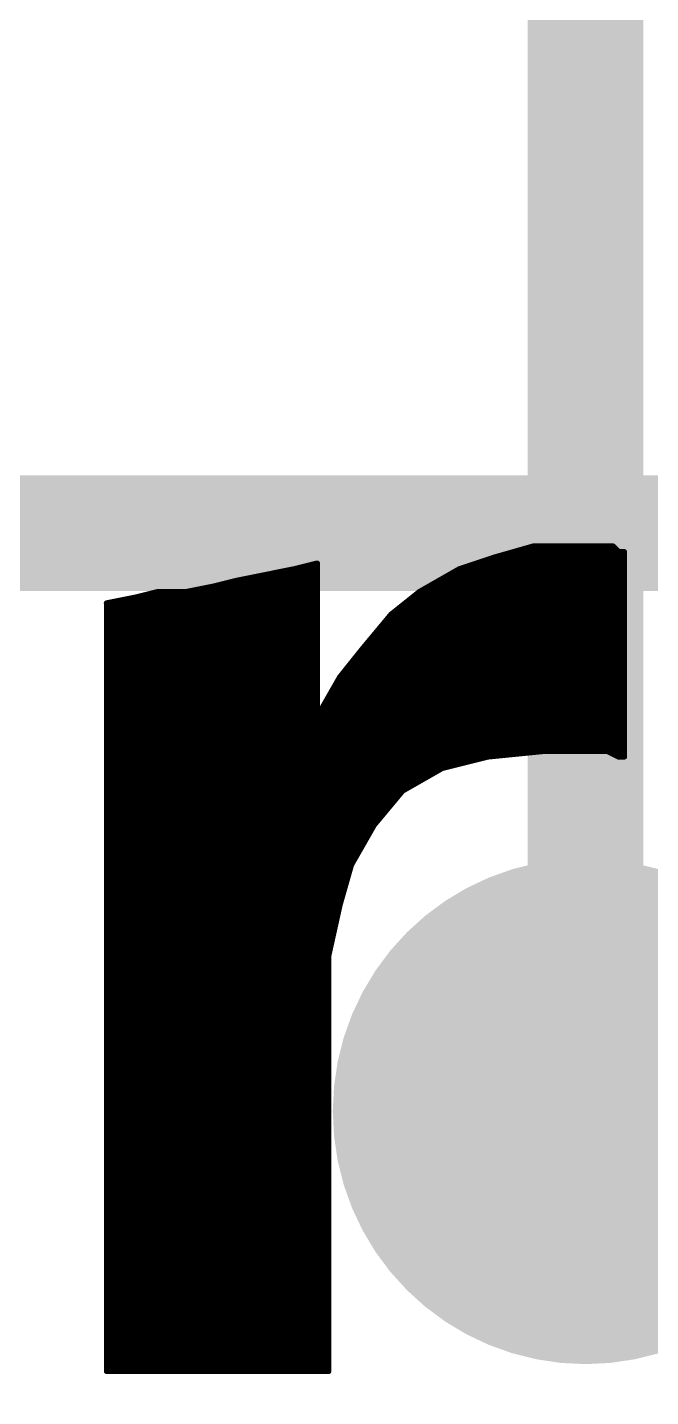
# Model space of a CAD drawing. Extents: x -33 to 74, y -18 to 36.
# Drawn here: x 11.719 to 12.814, y 22.358 to 24.765 of the extents above; entities that cross this region are included whole.
import ezdxf

# ---------------------------------------------------------------- set-up
doc = ezdxf.new("R2010")
doc.units = 0
for name, color, linetype in [('1', 12, 'CONTINUOUS'), ('16', 132, 'CONTINUOUS'), ('18', 110, 'CONTINUOUS'), ('21', 41, 'CONTINUOUS')]:
    doc.layers.add(name, color=color, linetype=linetype)

# ---------------------------------------------------------------- blocks, each defined once
blk = doc.blocks.new('ROUNDV')
at = {"const_width": 0.5}
blk.add_lwpolyline([(0, -0.25, 1), (0, 0.25, 1), (0, -0.25)], format="xyb", dxfattribs=at)

msp = doc.modelspace()

# ---------------------------------------------------------------- linework, layer by layer
at = {"layer": '1', "const_width": 0.2032}
for points in [[(9.906, 23.876), (12.954, 23.876)], [(12.7, 22.86), (13.1, 22.46)]]:
    msp.add_lwpolyline(points, dxfattribs=at)
at = {"layer": '1', "const_width": 0.1016}
msp.add_lwpolyline([(12.7359, 22.8959, 1), (12.6641, 22.8241)], format="xyb", dxfattribs=at)
at = {"layer": '16', "const_width": 0.2032}
for points in [[(12.7, 30.48), (12.7, 22.86)], [(14.351, 22.86), (12.7, 22.86)]]:
    msp.add_lwpolyline(points, dxfattribs=at)
at = {"layer": '16', "const_width": 0.1016}
for points in [[(12.7, 22.9108, 1), (12.7, 22.8092)], [(12.6492, 22.86, 1), (12.7508, 22.86)]]:
    msp.add_lwpolyline(points, format="xyb", dxfattribs=at)
at = {"layer": '21', "const_width": 0.01}
for points in [[(12.538, 23.833), (12.608, 23.853)], [(12.5975, 23.85), (12.751, 23.85)], [(12.608, 23.853), (12.748, 23.853)], [(12.748, 23.853), (12.758, 23.843)], [(12.188, 23.813), (12.228, 23.823)], [(12.228, 23.823), (12.228, 23.553)], [(12.478, 23.813), (12.538, 23.833)], [(12.529, 23.83), (12.768, 23.83)], [(12.5625, 23.84), (12.768, 23.84)], [(12.758, 23.843), (12.768, 23.843)], [(12.768, 23.843), (12.768, 23.483)], [(12.088, 23.793), (12.138, 23.803)], [(12.123, 23.8), (12.228, 23.8)], [(12.138, 23.803), (12.188, 23.813)], [(12.173, 23.81), (12.228, 23.81)], [(12.216, 23.82), (12.228, 23.82)], [(12.408, 23.773), (12.478, 23.813)], [(12.4553, 23.8), (12.768, 23.8)], [(12.4728, 23.81), (12.768, 23.81)], [(12.499, 23.82), (12.768, 23.82)], [(11.908, 23.763), (11.948, 23.773)], [(11.948, 23.773), (11.998, 23.773)], [(11.998, 23.773), (12.048, 23.783)], [(12.033, 23.78), (12.228, 23.78)], [(12.048, 23.783), (12.088, 23.793)], [(12.076, 23.79), (12.228, 23.79)], [(12.358, 23.733), (12.408, 23.773)], [(12.4203, 23.78), (12.768, 23.78)], [(12.4378, 23.79), (12.768, 23.79)], [(11.858, 23.753), (11.908, 23.763)], [(11.858, 23.583), (11.858, 23.753)], [(11.858, 23.75), (12.228, 23.75)], [(11.893, 23.76), (12.228, 23.76)], [(11.936, 23.77), (12.228, 23.77)], [(12.3793, 23.75), (12.768, 23.75)], [(12.3918, 23.76), (12.768, 23.76)], [(12.4043, 23.77), (12.768, 23.77)], [(11.858, 23.74), (12.228, 23.74)], [(11.858, 23.73), (12.228, 23.73)], [(12.308, 23.673), (12.358, 23.733)], [(12.3555, 23.73), (12.768, 23.73)], [(12.3668, 23.74), (12.768, 23.74)], [(11.858, 23.72), (12.228, 23.72)], [(11.858, 23.71), (12.228, 23.71)], [(12.3388, 23.71), (12.768, 23.71)], [(12.3472, 23.72), (12.768, 23.72)], [(11.858, 23.7), (12.228, 23.7)], [(11.858, 23.69), (12.228, 23.69)], [(11.858, 23.68), (12.228, 23.68)], [(12.3138, 23.68), (12.768, 23.68)], [(12.3222, 23.69), (12.768, 23.69)], [(12.3305, 23.7), (12.768, 23.7)], [(11.858, 23.67), (12.228, 23.67)], [(11.858, 23.66), (12.228, 23.66)], [(12.268, 23.623), (12.308, 23.673)], [(12.2976, 23.66), (12.768, 23.66)], [(12.3056, 23.67), (12.768, 23.67)], [(11.858, 23.65), (12.228, 23.65)], [(11.858, 23.64), (12.228, 23.64)], [(11.858, 23.63), (12.228, 23.63)], [(12.2736, 23.63), (12.768, 23.63)], [(12.2816, 23.64), (12.768, 23.64)], [(12.2896, 23.65), (12.768, 23.65)], [(11.858, 23.62), (12.228, 23.62)], [(11.858, 23.61), (12.228, 23.61)], [(12.228, 23.553), (12.268, 23.623)], [(12.2606, 23.61), (12.768, 23.61)], [(12.2663, 23.62), (12.768, 23.62)], [(11.858, 23.6), (12.228, 23.6)], [(11.858, 23.59), (12.228, 23.59)], [(11.858, 22.403), (11.858, 23.583)], [(11.858, 23.58), (12.228, 23.58)], [(12.2434, 23.58), (12.768, 23.58)], [(12.2491, 23.59), (12.768, 23.59)], [(12.2549, 23.6), (12.768, 23.6)], [(11.858, 23.57), (12.228, 23.57)], [(11.858, 23.56), (12.228, 23.56)], [(12.232, 23.56), (12.768, 23.56)], [(12.2377, 23.57), (12.768, 23.57)], [(11.858, 23.55), (12.768, 23.55)], [(11.858, 23.54), (12.768, 23.54)], [(11.858, 23.53), (12.768, 23.53)], [(11.858, 23.52), (12.768, 23.52)], [(11.858, 23.51), (12.768, 23.51)], [(11.858, 23.5), (12.768, 23.5)], [(11.858, 23.49), (12.598, 23.49)], [(12.628, 23.493), (12.528, 23.483)], [(12.738, 23.493), (12.628, 23.493)], [(12.758, 23.483), (12.738, 23.493)], [(12.744, 23.49), (12.768, 23.49)], [(11.858, 23.48), (12.516, 23.48)], [(11.858, 23.47), (12.476, 23.47)], [(11.858, 23.46), (12.4428, 23.46)], [(12.448, 23.463), (12.378, 23.423)], [(12.528, 23.483), (12.448, 23.463)], [(12.768, 23.483), (12.758, 23.483)], [(11.858, 23.45), (12.4253, 23.45)], [(11.858, 23.44), (12.4078, 23.44)], [(11.858, 23.43), (12.3902, 23.43)], [(11.858, 23.42), (12.3755, 23.42)], [(12.378, 23.423), (12.328, 23.363)], [(11.858, 23.41), (12.3672, 23.41)], [(11.858, 23.4), (12.3588, 23.4)], [(11.858, 23.39), (12.3505, 23.39)], [(11.858, 23.38), (12.3422, 23.38)], [(11.858, 23.37), (12.3338, 23.37)], [(11.858, 23.36), (12.3263, 23.36)], [(11.858, 23.35), (12.3206, 23.35)], [(11.858, 23.34), (12.3149, 23.34)], [(12.328, 23.363), (12.288, 23.293)], [(11.858, 23.33), (12.3091, 23.33)], [(11.858, 23.32), (12.3034, 23.32)], [(11.858, 23.31), (12.2977, 23.31)], [(11.858, 23.3), (12.292, 23.3)], [(12.288, 23.293), (12.268, 23.223)], [(11.858, 23.29), (12.2871, 23.29)], [(11.858, 23.28), (12.2843, 23.28)], [(11.858, 23.27), (12.2814, 23.27)], [(11.858, 23.26), (12.2786, 23.26)], [(11.858, 23.25), (12.2757, 23.25)], [(11.858, 23.24), (12.2729, 23.24)], [(11.858, 23.23), (12.27, 23.23)], [(11.858, 23.22), (12.2673, 23.22)], [(12.268, 23.223), (12.248, 23.133)], [(11.858, 23.21), (12.2651, 23.21)], [(11.858, 23.2), (12.2629, 23.2)], [(11.858, 23.19), (12.2607, 23.19)], [(11.858, 23.18), (12.2584, 23.18)], [(11.858, 23.17), (12.2562, 23.17)], [(11.858, 23.16), (12.254, 23.16)], [(11.858, 23.15), (12.2518, 23.15)], [(11.858, 23.14), (12.2496, 23.14)], [(11.858, 23.13), (12.248, 23.13)], [(12.248, 23.133), (12.248, 22.403)], [(11.858, 23.12), (12.248, 23.12)], [(11.858, 23.11), (12.248, 23.11)], [(11.858, 23.1), (12.248, 23.1)], [(11.858, 23.09), (12.248, 23.09)], [(11.858, 23.08), (12.248, 23.08)], [(11.858, 23.07), (12.248, 23.07)], [(11.858, 23.06), (12.248, 23.06)], [(11.858, 23.05), (12.248, 23.05)], [(11.858, 23.04), (12.248, 23.04)], [(11.858, 23.03), (12.248, 23.03)], [(11.858, 23.02), (12.248, 23.02)], [(11.858, 23.01), (12.248, 23.01)], [(11.858, 23), (12.248, 23)], [(11.858, 22.99), (12.248, 22.99)], [(11.858, 22.98), (12.248, 22.98)], [(11.858, 22.97), (12.248, 22.97)], [(11.858, 22.96), (12.248, 22.96)], [(11.858, 22.95), (12.248, 22.95)], [(11.858, 22.94), (12.248, 22.94)], [(11.858, 22.93), (12.248, 22.93)], [(11.858, 22.92), (12.248, 22.92)], [(11.858, 22.91), (12.248, 22.91)], [(11.858, 22.9), (12.248, 22.9)], [(11.858, 22.89), (12.248, 22.89)], [(11.858, 22.88), (12.248, 22.88)], [(11.858, 22.87), (12.248, 22.87)], [(11.858, 22.86), (12.248, 22.86)], [(11.858, 22.85), (12.248, 22.85)], [(11.858, 22.84), (12.248, 22.84)], [(11.858, 22.83), (12.248, 22.83)], [(11.858, 22.82), (12.248, 22.82)], [(11.858, 22.81), (12.248, 22.81)], [(11.858, 22.8), (12.248, 22.8)], [(11.858, 22.79), (12.248, 22.79)], [(11.858, 22.78), (12.248, 22.78)], [(11.858, 22.77), (12.248, 22.77)], [(11.858, 22.76), (12.248, 22.76)], [(11.858, 22.75), (12.248, 22.75)], [(11.858, 22.74), (12.248, 22.74)], [(11.858, 22.73), (12.248, 22.73)], [(11.858, 22.72), (12.248, 22.72)], [(11.858, 22.71), (12.248, 22.71)], [(11.858, 22.7), (12.248, 22.7)], [(11.858, 22.69), (12.248, 22.69)], [(11.858, 22.68), (12.248, 22.68)], [(11.858, 22.67), (12.248, 22.67)], [(11.858, 22.66), (12.248, 22.66)], [(11.858, 22.65), (12.248, 22.65)], [(11.858, 22.64), (12.248, 22.64)], [(11.858, 22.63), (12.248, 22.63)], [(11.858, 22.62), (12.248, 22.62)], [(11.858, 22.61), (12.248, 22.61)], [(11.858, 22.6), (12.248, 22.6)], [(11.858, 22.59), (12.248, 22.59)], [(11.858, 22.58), (12.248, 22.58)], [(11.858, 22.57), (12.248, 22.57)], [(11.858, 22.56), (12.248, 22.56)], [(11.858, 22.55), (12.248, 22.55)], [(11.858, 22.54), (12.248, 22.54)], [(11.858, 22.53), (12.248, 22.53)], [(11.858, 22.52), (12.248, 22.52)], [(11.858, 22.51), (12.248, 22.51)], [(11.858, 22.5), (12.248, 22.5)], [(11.858, 22.49), (12.248, 22.49)], [(11.858, 22.48), (12.248, 22.48)], [(11.858, 22.47), (12.248, 22.47)], [(11.858, 22.46), (12.248, 22.46)], [(11.858, 22.45), (12.248, 22.45)], [(11.858, 22.44), (12.248, 22.44)], [(11.858, 22.43), (12.248, 22.43)], [(11.858, 22.42), (12.248, 22.42)], [(11.858, 22.41), (12.248, 22.41)], [(12.248, 22.403), (11.858, 22.403)]]:
    msp.add_lwpolyline(points, dxfattribs=at)
at = {"layer": '21', "const_width": 0.005}
for points in [[(12.5975, 23.8525, 1), (12.5975, 23.8475)], [(12.608, 23.8555, 1), (12.608, 23.8505)], [(12.6087, 23.8506, 1), (12.6073, 23.8554)], [(12.7498, 23.8548, 1), (12.7462, 23.8512)], [(12.748, 23.8505, 1), (12.748, 23.8555)], [(12.751, 23.8475, 1), (12.751, 23.8525)], [(12.2305, 23.823, 1), (12.2255, 23.823)], [(12.2286, 23.8206, 1), (12.2274, 23.8254)], [(12.529, 23.8325, 1), (12.529, 23.8275)], [(12.5373, 23.8354, 1), (12.5387, 23.8306)], [(12.5388, 23.8306, 1), (12.5372, 23.8354)], [(12.5625, 23.8425, 1), (12.5625, 23.8375)], [(12.758, 23.8455, 1), (12.758, 23.8405)], [(12.7562, 23.8412, 1), (12.7598, 23.8448)], [(12.7705, 23.843, 1), (12.7655, 23.843)], [(12.768, 23.8405, 1), (12.768, 23.8455)], [(12.768, 23.8375, 1), (12.768, 23.8425)], [(12.768, 23.8275, 1), (12.768, 23.8325)], [(12.123, 23.8025, 1), (12.123, 23.7975)], [(12.1375, 23.8055, 1), (12.1385, 23.8005)], [(12.1385, 23.8005, 1), (12.1375, 23.8055)], [(12.173, 23.8125, 1), (12.173, 23.8075)], [(12.1874, 23.8154, 1), (12.1886, 23.8106)], [(12.1885, 23.8105, 1), (12.1875, 23.8155)], [(12.216, 23.8225, 1), (12.216, 23.8175)], [(12.228, 23.8175, 1), (12.228, 23.8225)], [(12.228, 23.8075, 1), (12.228, 23.8125)], [(12.228, 23.7975, 1), (12.228, 23.8025)], [(12.4553, 23.8025, 1), (12.4553, 23.7975)], [(12.4728, 23.8125, 1), (12.4728, 23.8075)], [(12.4772, 23.8154, 1), (12.4788, 23.8106)], [(12.4792, 23.8108, 1), (12.4768, 23.8152)], [(12.499, 23.8225, 1), (12.499, 23.8175)], [(12.768, 23.8175, 1), (12.768, 23.8225)], [(12.768, 23.8075, 1), (12.768, 23.8125)], [(12.768, 23.7975, 1), (12.768, 23.8025)], [(11.948, 23.7755, 1), (11.948, 23.7705)], [(11.9486, 23.7706, 1), (11.9474, 23.7754)], [(11.9975, 23.7755, 1), (11.9985, 23.7705)], [(11.998, 23.7705, 1), (11.998, 23.7755)], [(12.033, 23.7825, 1), (12.033, 23.7775)], [(12.0474, 23.7854, 1), (12.0486, 23.7806)], [(12.0485, 23.7805, 1), (12.0475, 23.7855)], [(12.076, 23.7925, 1), (12.076, 23.7875)], [(12.0875, 23.7955, 1), (12.0885, 23.7905)], [(12.0886, 23.7906, 1), (12.0874, 23.7954)], [(12.228, 23.7875, 1), (12.228, 23.7925)], [(12.228, 23.7775, 1), (12.228, 23.7825)], [(12.4068, 23.7752, 1), (12.4092, 23.7708)], [(12.4096, 23.771, 1), (12.4064, 23.775)], [(12.4203, 23.7825, 1), (12.4203, 23.7775)], [(12.4378, 23.7925, 1), (12.4378, 23.7875)], [(12.768, 23.7875, 1), (12.768, 23.7925)], [(12.768, 23.7775, 1), (12.768, 23.7825)], [(11.8575, 23.7555, 1), (11.8585, 23.7505)], [(11.8605, 23.753, 1), (11.8555, 23.753)], [(11.858, 23.7525, 1), (11.858, 23.7475)], [(11.893, 23.7625, 1), (11.893, 23.7575)], [(11.9074, 23.7654, 1), (11.9086, 23.7606)], [(11.9085, 23.7605, 1), (11.9075, 23.7655)], [(11.936, 23.7725, 1), (11.936, 23.7675)], [(12.228, 23.7675, 1), (12.228, 23.7725)], [(12.228, 23.7575, 1), (12.228, 23.7625)], [(12.228, 23.7475, 1), (12.228, 23.7525)], [(12.3793, 23.7525, 1), (12.3793, 23.7475)], [(12.3918, 23.7625, 1), (12.3918, 23.7575)], [(12.4043, 23.7725, 1), (12.4043, 23.7675)], [(12.768, 23.7675, 1), (12.768, 23.7725)], [(12.768, 23.7575, 1), (12.768, 23.7625)], [(12.768, 23.7475, 1), (12.768, 23.7525)], [(11.858, 23.7425, 1), (11.858, 23.7375)], [(11.858, 23.7325, 1), (11.858, 23.7275)], [(12.228, 23.7375, 1), (12.228, 23.7425)], [(12.228, 23.7275, 1), (12.228, 23.7325)], [(12.3555, 23.7325, 1), (12.3555, 23.7275)], [(12.3564, 23.735, 1), (12.3596, 23.731)], [(12.3599, 23.7314, 1), (12.3561, 23.7346)], [(12.3668, 23.7425, 1), (12.3668, 23.7375)], [(12.768, 23.7375, 1), (12.768, 23.7425)], [(12.768, 23.7275, 1), (12.768, 23.7325)], [(11.858, 23.7225, 1), (11.858, 23.7175)], [(11.858, 23.7125, 1), (11.858, 23.7075)], [(12.228, 23.7175, 1), (12.228, 23.7225)], [(12.228, 23.7075, 1), (12.228, 23.7125)], [(12.3388, 23.7125, 1), (12.3388, 23.7075)], [(12.3472, 23.7225, 1), (12.3472, 23.7175)], [(12.768, 23.7175, 1), (12.768, 23.7225)], [(12.768, 23.7075, 1), (12.768, 23.7125)], [(11.858, 23.7025, 1), (11.858, 23.6975)], [(11.858, 23.6925, 1), (11.858, 23.6875)], [(11.858, 23.6825, 1), (11.858, 23.6775)], [(12.228, 23.6975, 1), (12.228, 23.7025)], [(12.228, 23.6875, 1), (12.228, 23.6925)], [(12.228, 23.6775, 1), (12.228, 23.6825)], [(12.3138, 23.6825, 1), (12.3138, 23.6775)], [(12.3222, 23.6925, 1), (12.3222, 23.6875)], [(12.3305, 23.7025, 1), (12.3305, 23.6975)], [(12.768, 23.6975, 1), (12.768, 23.7025)], [(12.768, 23.6875, 1), (12.768, 23.6925)], [(12.768, 23.6775, 1), (12.768, 23.6825)], [(11.858, 23.6725, 1), (11.858, 23.6675)], [(11.858, 23.6625, 1), (11.858, 23.6575)], [(12.228, 23.6675, 1), (12.228, 23.6725)], [(12.228, 23.6575, 1), (12.228, 23.6625)], [(12.2976, 23.6625, 1), (12.2976, 23.6575)], [(12.3056, 23.6725, 1), (12.3056, 23.6675)], [(12.3061, 23.6746, 1), (12.3099, 23.6714)], [(12.31, 23.6714, 1), (12.306, 23.6746)], [(12.768, 23.6675, 1), (12.768, 23.6725)], [(12.768, 23.6575, 1), (12.768, 23.6625)], [(11.858, 23.6525, 1), (11.858, 23.6475)], [(11.858, 23.6425, 1), (11.858, 23.6375)], [(11.858, 23.6325, 1), (11.858, 23.6275)], [(12.228, 23.6475, 1), (12.228, 23.6525)], [(12.228, 23.6375, 1), (12.228, 23.6425)], [(12.228, 23.6275, 1), (12.228, 23.6325)], [(12.2736, 23.6325, 1), (12.2736, 23.6275)], [(12.2816, 23.6425, 1), (12.2816, 23.6375)], [(12.2896, 23.6525, 1), (12.2896, 23.6475)], [(12.768, 23.6475, 1), (12.768, 23.6525)], [(12.768, 23.6375, 1), (12.768, 23.6425)], [(12.768, 23.6275, 1), (12.768, 23.6325)], [(11.858, 23.6225, 1), (11.858, 23.6175)], [(11.858, 23.6125, 1), (11.858, 23.6075)], [(12.228, 23.6175, 1), (12.228, 23.6225)], [(12.228, 23.6075, 1), (12.228, 23.6125)], [(12.2606, 23.6125, 1), (12.2606, 23.6075)], [(12.2663, 23.6225, 1), (12.2663, 23.6175)], [(12.266, 23.6246, 1), (12.27, 23.6214)], [(12.2702, 23.6218, 1), (12.2658, 23.6242)], [(12.768, 23.6175, 1), (12.768, 23.6225)], [(12.768, 23.6075, 1), (12.768, 23.6125)], [(11.858, 23.6025, 1), (11.858, 23.5975)], [(11.858, 23.5925, 1), (11.858, 23.5875)], [(11.8605, 23.583, 1), (11.8555, 23.583)], [(11.8555, 23.583, 1), (11.8605, 23.583)], [(11.858, 23.5825, 1), (11.858, 23.5775)], [(12.228, 23.5975, 1), (12.228, 23.6025)], [(12.228, 23.5875, 1), (12.228, 23.5925)], [(12.228, 23.5775, 1), (12.228, 23.5825)], [(12.2434, 23.5825, 1), (12.2434, 23.5775)], [(12.2491, 23.5925, 1), (12.2491, 23.5875)], [(12.2549, 23.6025, 1), (12.2549, 23.5975)], [(12.768, 23.5975, 1), (12.768, 23.6025)], [(12.768, 23.5875, 1), (12.768, 23.5925)], [(12.768, 23.5775, 1), (12.768, 23.5825)], [(11.858, 23.5725, 1), (11.858, 23.5675)], [(11.858, 23.5625, 1), (11.858, 23.5575)], [(12.228, 23.5675, 1), (12.228, 23.5725)], [(12.228, 23.5575, 1), (12.228, 23.5625)], [(12.232, 23.5625, 1), (12.232, 23.5575)], [(12.2377, 23.5725, 1), (12.2377, 23.5675)], [(12.768, 23.5675, 1), (12.768, 23.5725)], [(12.768, 23.5575, 1), (12.768, 23.5625)], [(11.858, 23.5525, 1), (11.858, 23.5475)], [(11.858, 23.5425, 1), (11.858, 23.5375)], [(12.2258, 23.5542, 1), (12.2302, 23.5518)], [(12.2255, 23.553, 1), (12.2305, 23.553)], [(12.768, 23.5475, 1), (12.768, 23.5525)], [(12.768, 23.5375, 1), (12.768, 23.5425)], [(11.858, 23.5325, 1), (11.858, 23.5275)], [(11.858, 23.5225, 1), (11.858, 23.5175)], [(11.858, 23.5125, 1), (11.858, 23.5075)], [(12.768, 23.5275, 1), (12.768, 23.5325)], [(12.768, 23.5175, 1), (12.768, 23.5225)], [(12.768, 23.5075, 1), (12.768, 23.5125)], [(11.858, 23.5025, 1), (11.858, 23.4975)], [(11.858, 23.4925, 1), (11.858, 23.4875)], [(12.598, 23.4875, 1), (12.598, 23.4925)], [(12.628, 23.4955, 1), (12.628, 23.4905)], [(12.6282, 23.4905, 1), (12.6278, 23.4955)], [(12.7391, 23.4952, 1), (12.7369, 23.4908)], [(12.738, 23.4905, 1), (12.738, 23.4955)], [(12.744, 23.4925, 1), (12.744, 23.4875)], [(12.768, 23.4975, 1), (12.768, 23.5025)], [(12.768, 23.4875, 1), (12.768, 23.4925)], [(11.858, 23.4825, 1), (11.858, 23.4775)], [(11.858, 23.4725, 1), (11.858, 23.4675)], [(11.858, 23.4625, 1), (11.858, 23.4575)], [(12.4428, 23.4575, 1), (12.4428, 23.4625)], [(12.4474, 23.4654, 1), (12.4486, 23.4606)], [(12.4492, 23.4608, 1), (12.4468, 23.4652)], [(12.476, 23.4675, 1), (12.476, 23.4725)], [(12.516, 23.4775, 1), (12.516, 23.4825)], [(12.5278, 23.4855, 1), (12.5282, 23.4805)], [(12.5286, 23.4806, 1), (12.5274, 23.4854)], [(12.758, 23.4855, 1), (12.758, 23.4805)], [(12.7569, 23.4808, 1), (12.7591, 23.4852)], [(12.7655, 23.483, 1), (12.7705, 23.483)], [(12.768, 23.4805, 1), (12.768, 23.4855)], [(11.858, 23.4525, 1), (11.858, 23.4475)], [(11.858, 23.4425, 1), (11.858, 23.4375)], [(12.4078, 23.4375, 1), (12.4078, 23.4425)], [(12.4253, 23.4475, 1), (12.4253, 23.4525)], [(11.858, 23.4325, 1), (11.858, 23.4275)], [(11.858, 23.4225, 1), (11.858, 23.4175)], [(12.3768, 23.4252, 1), (12.3792, 23.4208)], [(12.3755, 23.4175, 1), (12.3755, 23.4225)], [(12.3799, 23.4214, 1), (12.3761, 23.4246)], [(12.3902, 23.4275, 1), (12.3902, 23.4325)], [(11.858, 23.4125, 1), (11.858, 23.4075)], [(11.858, 23.4025, 1), (11.858, 23.3975)], [(11.858, 23.3925, 1), (11.858, 23.3875)], [(12.3505, 23.3875, 1), (12.3505, 23.3925)], [(12.3588, 23.3975, 1), (12.3588, 23.4025)], [(12.3672, 23.4075, 1), (12.3672, 23.4125)], [(11.858, 23.3825, 1), (11.858, 23.3775)], [(11.858, 23.3725, 1), (11.858, 23.3675)], [(12.3338, 23.3675, 1), (12.3338, 23.3725)], [(12.3422, 23.3775, 1), (12.3422, 23.3825)], [(11.858, 23.3625, 1), (11.858, 23.3575)], [(11.858, 23.3525, 1), (11.858, 23.3475)], [(11.858, 23.3425, 1), (11.858, 23.3375)], [(12.3149, 23.3375, 1), (12.3149, 23.3425)], [(12.3206, 23.3475, 1), (12.3206, 23.3525)], [(12.3261, 23.3646, 1), (12.3299, 23.3614)], [(12.3302, 23.3618, 1), (12.3258, 23.3642)], [(12.3263, 23.3575, 1), (12.3263, 23.3625)], [(11.858, 23.3325, 1), (11.858, 23.3275)], [(11.858, 23.3225, 1), (11.858, 23.3175)], [(12.3034, 23.3175, 1), (12.3034, 23.3225)], [(12.3091, 23.3275, 1), (12.3091, 23.3325)], [(11.858, 23.3125, 1), (11.858, 23.3075)], [(11.858, 23.3025, 1), (11.858, 23.2975)], [(12.2858, 23.2942, 1), (12.2902, 23.2918)], [(12.2904, 23.2923, 1), (12.2856, 23.2937)], [(12.292, 23.2975, 1), (12.292, 23.3025)], [(12.2977, 23.3075, 1), (12.2977, 23.3125)], [(11.858, 23.2925, 1), (11.858, 23.2875)], [(11.858, 23.2825, 1), (11.858, 23.2775)], [(11.858, 23.2725, 1), (11.858, 23.2675)], [(12.2814, 23.2675, 1), (12.2814, 23.2725)], [(12.2843, 23.2775, 1), (12.2843, 23.2825)], [(12.2871, 23.2875, 1), (12.2871, 23.2925)], [(11.858, 23.2625, 1), (11.858, 23.2575)], [(11.858, 23.2525, 1), (11.858, 23.2475)], [(12.2757, 23.2475, 1), (12.2757, 23.2525)], [(12.2786, 23.2575, 1), (12.2786, 23.2625)], [(11.858, 23.2425, 1), (11.858, 23.2375)], [(11.858, 23.2325, 1), (11.858, 23.2275)], [(11.858, 23.2225, 1), (11.858, 23.2175)], [(12.2656, 23.2237, 1), (12.2704, 23.2223)], [(12.2704, 23.2225, 1), (12.2656, 23.2235)], [(12.2673, 23.2175, 1), (12.2673, 23.2225)], [(12.27, 23.2275, 1), (12.27, 23.2325)], [(12.2729, 23.2375, 1), (12.2729, 23.2425)], [(11.858, 23.2125, 1), (11.858, 23.2075)], [(11.858, 23.2025, 1), (11.858, 23.1975)], [(12.2629, 23.1975, 1), (12.2629, 23.2025)], [(12.2651, 23.2075, 1), (12.2651, 23.2125)], [(11.858, 23.1925, 1), (11.858, 23.1875)], [(11.858, 23.1825, 1), (11.858, 23.1775)], [(12.2584, 23.1775, 1), (12.2584, 23.1825)], [(12.2607, 23.1875, 1), (12.2607, 23.1925)], [(11.858, 23.1725, 1), (11.858, 23.1675)], [(11.858, 23.1625, 1), (11.858, 23.1575)], [(11.858, 23.1525, 1), (11.858, 23.1475)], [(12.2518, 23.1475, 1), (12.2518, 23.1525)], [(12.254, 23.1575, 1), (12.254, 23.1625)], [(12.2562, 23.1675, 1), (12.2562, 23.1725)], [(11.858, 23.1425, 1), (11.858, 23.1375)], [(11.858, 23.1325, 1), (11.858, 23.1275)], [(12.2505, 23.133, 1), (12.2455, 23.133)], [(12.2456, 23.1335, 1), (12.2504, 23.1325)], [(12.248, 23.1275, 1), (12.248, 23.1325)], [(12.2496, 23.1375, 1), (12.2496, 23.1425)], [(11.858, 23.1225, 1), (11.858, 23.1175)], [(11.858, 23.1125, 1), (11.858, 23.1075)], [(11.858, 23.1025, 1), (11.858, 23.0975)], [(12.248, 23.1175, 1), (12.248, 23.1225)], [(12.248, 23.1075, 1), (12.248, 23.1125)], [(12.248, 23.0975, 1), (12.248, 23.1025)], [(11.858, 23.0925, 1), (11.858, 23.0875)], [(11.858, 23.0825, 1), (11.858, 23.0775)], [(12.248, 23.0875, 1), (12.248, 23.0925)], [(12.248, 23.0775, 1), (12.248, 23.0825)], [(11.858, 23.0725, 1), (11.858, 23.0675)], [(11.858, 23.0625, 1), (11.858, 23.0575)], [(12.248, 23.0675, 1), (12.248, 23.0725)], [(12.248, 23.0575, 1), (12.248, 23.0625)], [(11.858, 23.0525, 1), (11.858, 23.0475)], [(11.858, 23.0425, 1), (11.858, 23.0375)], [(11.858, 23.0325, 1), (11.858, 23.0275)], [(12.248, 23.0475, 1), (12.248, 23.0525)], [(12.248, 23.0375, 1), (12.248, 23.0425)], [(12.248, 23.0275, 1), (12.248, 23.0325)], [(11.858, 23.0225, 1), (11.858, 23.0175)], [(11.858, 23.0125, 1), (11.858, 23.0075)], [(12.248, 23.0175, 1), (12.248, 23.0225)], [(12.248, 23.0075, 1), (12.248, 23.0125)], [(11.858, 23.0025, 1), (11.858, 22.9975)], [(11.858, 22.9925, 1), (11.858, 22.9875)], [(11.858, 22.9825, 1), (11.858, 22.9775)], [(12.248, 22.9975, 1), (12.248, 23.0025)], [(12.248, 22.9875, 1), (12.248, 22.9925)], [(12.248, 22.9775, 1), (12.248, 22.9825)], [(11.858, 22.9725, 1), (11.858, 22.9675)], [(11.858, 22.9625, 1), (11.858, 22.9575)], [(12.248, 22.9675, 1), (12.248, 22.9725)], [(12.248, 22.9575, 1), (12.248, 22.9625)], [(11.858, 22.9525, 1), (11.858, 22.9475)], [(11.858, 22.9425, 1), (11.858, 22.9375)], [(11.858, 22.9325, 1), (11.858, 22.9275)], [(12.248, 22.9475, 1), (12.248, 22.9525)], [(12.248, 22.9375, 1), (12.248, 22.9425)], [(12.248, 22.9275, 1), (12.248, 22.9325)], [(11.858, 22.9225, 1), (11.858, 22.9175)], [(11.858, 22.9125, 1), (11.858, 22.9075)], [(12.248, 22.9175, 1), (12.248, 22.9225)], [(12.248, 22.9075, 1), (12.248, 22.9125)], [(11.858, 22.9025, 1), (11.858, 22.8975)], [(11.858, 22.8925, 1), (11.858, 22.8875)], [(12.248, 22.8975, 1), (12.248, 22.9025)], [(12.248, 22.8875, 1), (12.248, 22.8925)], [(11.858, 22.8825, 1), (11.858, 22.8775)], [(11.858, 22.8725, 1), (11.858, 22.8675)], [(11.858, 22.8625, 1), (11.858, 22.8575)], [(12.248, 22.8775, 1), (12.248, 22.8825)], [(12.248, 22.8675, 1), (12.248, 22.8725)], [(12.248, 22.8575, 1), (12.248, 22.8625)], [(11.858, 22.8525, 1), (11.858, 22.8475)], [(11.858, 22.8425, 1), (11.858, 22.8375)], [(12.248, 22.8475, 1), (12.248, 22.8525)], [(12.248, 22.8375, 1), (12.248, 22.8425)], [(11.858, 22.8325, 1), (11.858, 22.8275)], [(11.858, 22.8225, 1), (11.858, 22.8175)], [(11.858, 22.8125, 1), (11.858, 22.8075)], [(12.248, 22.8275, 1), (12.248, 22.8325)], [(12.248, 22.8175, 1), (12.248, 22.8225)], [(12.248, 22.8075, 1), (12.248, 22.8125)], [(11.858, 22.8025, 1), (11.858, 22.7975)], [(11.858, 22.7925, 1), (11.858, 22.7875)], [(12.248, 22.7975, 1), (12.248, 22.8025)], [(12.248, 22.7875, 1), (12.248, 22.7925)], [(11.858, 22.7825, 1), (11.858, 22.7775)], [(11.858, 22.7725, 1), (11.858, 22.7675)], [(12.248, 22.7775, 1), (12.248, 22.7825)], [(12.248, 22.7675, 1), (12.248, 22.7725)], [(11.858, 22.7625, 1), (11.858, 22.7575)], [(11.858, 22.7525, 1), (11.858, 22.7475)], [(11.858, 22.7425, 1), (11.858, 22.7375)], [(12.248, 22.7575, 1), (12.248, 22.7625)], [(12.248, 22.7475, 1), (12.248, 22.7525)], [(12.248, 22.7375, 1), (12.248, 22.7425)], [(11.858, 22.7325, 1), (11.858, 22.7275)], [(11.858, 22.7225, 1), (11.858, 22.7175)], [(12.248, 22.7275, 1), (12.248, 22.7325)], [(12.248, 22.7175, 1), (12.248, 22.7225)], [(11.858, 22.7125, 1), (11.858, 22.7075)], [(11.858, 22.7025, 1), (11.858, 22.6975)], [(11.858, 22.6925, 1), (11.858, 22.6875)], [(12.248, 22.7075, 1), (12.248, 22.7125)], [(12.248, 22.6975, 1), (12.248, 22.7025)], [(12.248, 22.6875, 1), (12.248, 22.6925)], [(11.858, 22.6825, 1), (11.858, 22.6775)], [(11.858, 22.6725, 1), (11.858, 22.6675)], [(12.248, 22.6775, 1), (12.248, 22.6825)], [(12.248, 22.6675, 1), (12.248, 22.6725)], [(11.858, 22.6625, 1), (11.858, 22.6575)], [(11.858, 22.6525, 1), (11.858, 22.6475)], [(12.248, 22.6575, 1), (12.248, 22.6625)], [(12.248, 22.6475, 1), (12.248, 22.6525)], [(11.858, 22.6425, 1), (11.858, 22.6375)], [(11.858, 22.6325, 1), (11.858, 22.6275)], [(11.858, 22.6225, 1), (11.858, 22.6175)], [(12.248, 22.6375, 1), (12.248, 22.6425)], [(12.248, 22.6275, 1), (12.248, 22.6325)], [(12.248, 22.6175, 1), (12.248, 22.6225)], [(11.858, 22.6125, 1), (11.858, 22.6075)], [(11.858, 22.6025, 1), (11.858, 22.5975)], [(12.248, 22.6075, 1), (12.248, 22.6125)], [(12.248, 22.5975, 1), (12.248, 22.6025)], [(11.858, 22.5925, 1), (11.858, 22.5875)], [(11.858, 22.5825, 1), (11.858, 22.5775)], [(11.858, 22.5725, 1), (11.858, 22.5675)], [(12.248, 22.5875, 1), (12.248, 22.5925)], [(12.248, 22.5775, 1), (12.248, 22.5825)], [(12.248, 22.5675, 1), (12.248, 22.5725)], [(11.858, 22.5625, 1), (11.858, 22.5575)], [(11.858, 22.5525, 1), (11.858, 22.5475)], [(12.248, 22.5575, 1), (12.248, 22.5625)], [(12.248, 22.5475, 1), (12.248, 22.5525)], [(11.858, 22.5425, 1), (11.858, 22.5375)], [(11.858, 22.5325, 1), (11.858, 22.5275)], [(12.248, 22.5375, 1), (12.248, 22.5425)], [(12.248, 22.5275, 1), (12.248, 22.5325)], [(11.858, 22.5225, 1), (11.858, 22.5175)], [(11.858, 22.5125, 1), (11.858, 22.5075)], [(11.858, 22.5025, 1), (11.858, 22.4975)], [(12.248, 22.5175, 1), (12.248, 22.5225)], [(12.248, 22.5075, 1), (12.248, 22.5125)], [(12.248, 22.4975, 1), (12.248, 22.5025)], [(11.858, 22.4925, 1), (11.858, 22.4875)], [(11.858, 22.4825, 1), (11.858, 22.4775)], [(12.248, 22.4875, 1), (12.248, 22.4925)], [(12.248, 22.4775, 1), (12.248, 22.4825)], [(11.858, 22.4725, 1), (11.858, 22.4675)], [(11.858, 22.4625, 1), (11.858, 22.4575)], [(11.858, 22.4525, 1), (11.858, 22.4475)], [(12.248, 22.4675, 1), (12.248, 22.4725)], [(12.248, 22.4575, 1), (12.248, 22.4625)], [(12.248, 22.4475, 1), (12.248, 22.4525)], [(11.858, 22.4425, 1), (11.858, 22.4375)], [(11.858, 22.4325, 1), (11.858, 22.4275)], [(12.248, 22.4375, 1), (12.248, 22.4425)], [(12.248, 22.4275, 1), (12.248, 22.4325)], [(11.858, 22.4225, 1), (11.858, 22.4175)], [(11.858, 22.4125, 1), (11.858, 22.4075)], [(11.858, 22.4055, 1), (11.858, 22.4005)], [(11.8555, 22.403, 1), (11.8605, 22.403)], [(12.2455, 22.403, 1), (12.2505, 22.403)], [(12.248, 22.4175, 1), (12.248, 22.4225)], [(12.248, 22.4075, 1), (12.248, 22.4125)], [(12.248, 22.4005, 1), (12.248, 22.4055)]]:
    msp.add_lwpolyline(points, format="xyb", dxfattribs=at)

# ---------------------------------------------------------------- block references
at = {"layer": '18', "xscale": 0.889, "yscale": 0.889}
msp.add_blockref('ROUNDV', (12.7, 22.86), dxfattribs=at)
msp.add_blockref('ROUNDV', (12.7, 22.86), dxfattribs=at)

doc.saveas('drawing.dxf')
